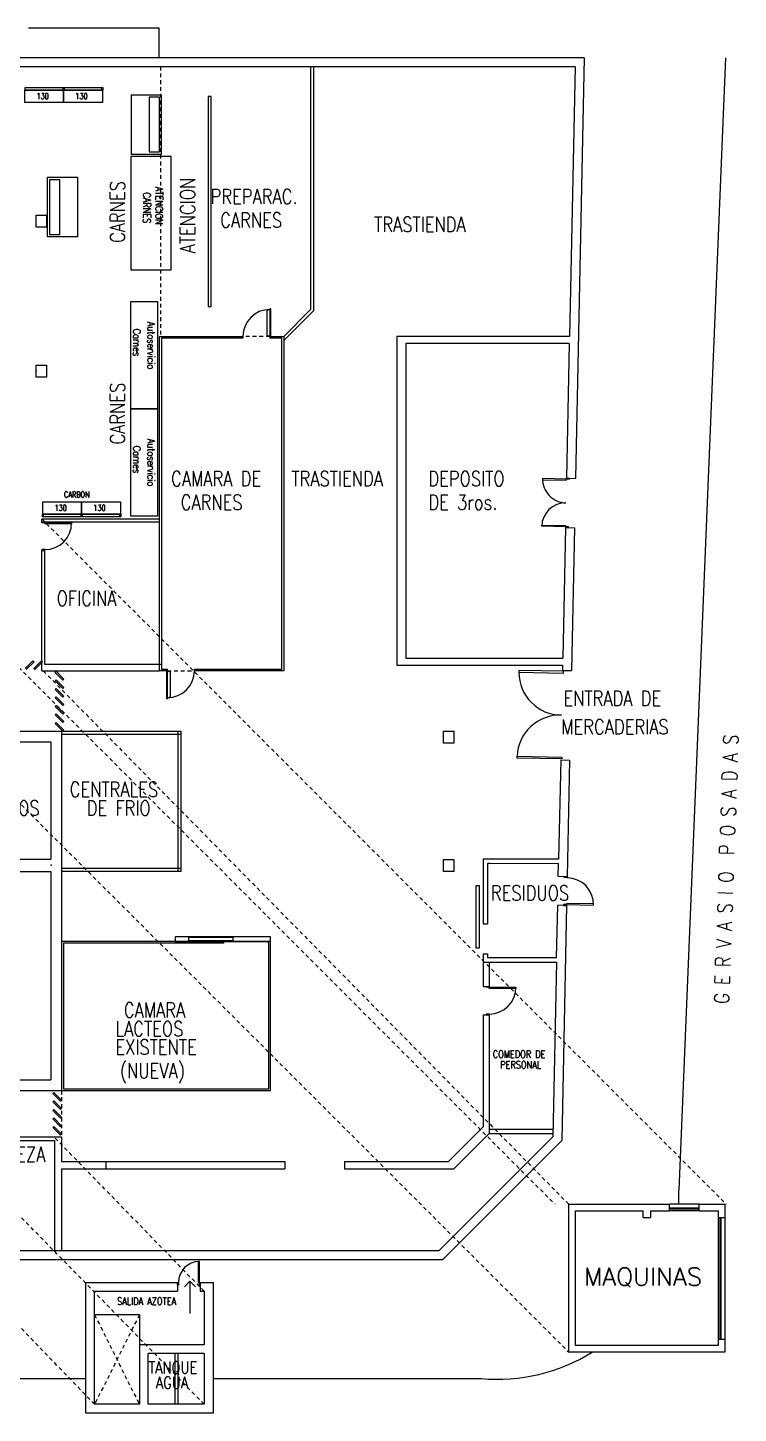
# Model space of a CAD drawing. Header units: millimetres. Extents: x -434 to 213, y 66 to 172.
# Drawn here: x -176.78 to -152.96, y 74.79 to 121.24 of the extents above; entities that cross this region are included whole.
import ezdxf

# ---------------------------------------------------------------- set-up
doc = ezdxf.new("R2010")
doc.units = ezdxf.units.MM
doc.linetypes.add('HIDDEN', pattern=[9.525, 6.35, -3.175])
doc.linetypes.add('HIDDEN2', pattern=[0.1875, 0.125, -0.0625])
for name, color, linetype in [('0_CAMARAS', 4, 'Continuous'), ('0_CARPINTERIA', 2, 'Continuous'), ('0_MUROS', 7, 'Continuous'), ('E_EXHIBIDORAS', 1, 'Continuous'), ('E_GONDOLAS', 1, 'Continuous'), ('INO-CAMARAS', 9, 'Continuous'), ('T_EQUIPAMIENTO', 5, 'Continuous'), ('T_TEXTOS', 3, 'Continuous')]:
    doc.layers.add(name, color=color, linetype=linetype)
doc.styles.add('COTAS', font='ROMANS.shx', dxfattribs={"width": 0.8})
doc.styles.add('ROMANS', font='ROMANS.SHX', dxfattribs={"width": 0.8, "height": 0.2})

msp = doc.modelspace()

# ---------------------------------------------------------------- linework, layer by layer
at = {"color": 8}
for points in [[(-158.723, 106.112), (-159.523, 106.127), (-159.524, 106.087), (-158.724, 106.072)], [(-158.623, 106.11), (-158.723, 106.112), (-158.723, 106.142), (-158.623, 106.14)], [(-176.31, 104.675), (-176.21, 104.675), (-176.21, 104.645), (-176.31, 104.645)], [(-176.21, 104.645), (-175.31, 104.645), (-175.31, 104.605), (-176.21, 104.605)], [(-158.753, 104.512), (-159.553, 104.527), (-159.553, 104.567), (-158.753, 104.552)], [(-158.653, 104.51), (-158.753, 104.512), (-158.754, 104.482), (-158.654, 104.48)], [(-176.31, 103.715), (-176.21, 103.715), (-176.21, 103.745), (-176.31, 103.745)], [(-158.797, 92.776), (-158.697, 92.774), (-158.697, 92.744), (-158.797, 92.746)], [(-158.817, 91.816), (-158.717, 91.814), (-158.716, 91.844), (-158.816, 91.846)], [(-158.716, 91.844), (-157.816, 91.825), (-157.816, 91.865), (-158.715, 91.884)], [(-161.415, 89.102), (-161.315, 89.102), (-161.315, 89.072), (-161.415, 89.072)], [(-161.315, 89.072), (-160.415, 89.072), (-160.415, 89.032), (-161.315, 89.032)], [(-161.415, 88.142), (-161.315, 88.142), (-161.315, 88.172), (-161.415, 88.172)], [(-171.026, 79.177), (-171.026, 79.877), (-171.066, 79.877), (-171.066, 79.177)], [(-171.756, 79.077), (-171.756, 79.177), (-171.726, 79.177), (-171.726, 79.077)], [(-171.026, 79.077), (-171.026, 79.177), (-170.996, 79.177), (-170.996, 79.077)]]:
    msp.add_lwpolyline(points, close=True, dxfattribs=at)
for centre, radius, start, end in [((-158.723, 106.112), 0.8, 178.9202, 268.9202), ((-158.753, 104.512), 0.8, 88.9202, 178.9202), ((-176.21, 104.645), 0.9, 270, 0), ((-158.716, 91.844), 0.9, 358.8019, 88.8019), ((-161.315, 89.072), 0.9, 270, 0), ((-171.026, 79.177), 0.7, 90, 180)]:
    msp.add_arc(centre, radius, start, end, dxfattribs=at)
at = {"layer": '0_CAMARAS', "color": 8}
for p, q in [((-172.358, 99.678), (-172.358, 110.895)), ((-172.358, 110.895), (-169.567, 110.895)), ((-169.567, 110.835), (-172.298, 110.835)), ((-172.298, 110.835), (-172.298, 99.738)), ((-169.567, 110.895), (-169.567, 110.835)), ((-168.667, 110.895), (-168.198, 110.895)), ((-168.667, 110.895), (-168.667, 110.835)), ((-168.258, 110.835), (-168.667, 110.835)), ((-168.258, 99.738), (-168.258, 110.835)), ((-168.198, 110.895), (-168.198, 99.678)), ((-172.298, 99.738), (-172.097, 99.738)), ((-172.097, 99.678), (-172.097, 99.738)), ((-171.195, 99.738), (-168.258, 99.738)), ((-171.195, 99.678), (-171.195, 99.738)), ((-168.198, 99.678), (-171.195, 99.678)), ((-178.468, 97.298), (-176.003, 97.298)), ((-176.003, 97.298), (-176.003, 93.368)), ((-179.863, 93.368), (-176.003, 93.368)), ((-179.863, 92.958), (-176.003, 92.958)), ((-176.003, 92.958), (-176.003, 85.968)), ((-168.643, 90.608), (-175.643, 90.608)), ((-175.643, 90.608), (-175.643, 85.608)), ((-168.643, 90.758), (-171.843, 90.758)), ((-171.843, 90.758), (-171.843, 90.608)), ((-171.843, 90.608), (-168.643, 90.608)), ((-169.889, 90.737), (-171.389, 90.737)), ((-171.389, 90.737), (-171.389, 90.637)), ((-171.389, 90.637), (-169.889, 90.637)), ((-170.222, 90.608), (-170.222, 90.548)), ((-169.889, 90.637), (-169.889, 90.737)), ((-168.722, 90.608), (-168.722, 90.548)), ((-168.643, 90.608), (-168.643, 90.758)), ((-168.643, 85.608), (-168.643, 90.608)), ((-170.222, 90.548), (-175.583, 90.548)), ((-175.583, 90.548), (-175.583, 85.668)), ((-168.703, 90.548), (-168.722, 90.548)), ((-168.703, 85.668), (-168.703, 90.548)), ((-177.483, 85.968), (-176.003, 85.968)), ((-175.643, 85.608), (-168.643, 85.608)), ((-175.583, 85.668), (-168.703, 85.668))]:
    msp.add_line(p, q, dxfattribs=at)
at = {"layer": '0_CARPINTERIA', "color": 8}
for p, q in [((-160.318, 99.697), (-160.319, 99.635)), ((-160.319, 99.635), (-158.821, 99.605)), ((-158.818, 99.665), (-160.318, 99.697)), ((-158.821, 99.605), (-158.818, 99.665)), ((-175.643, 97.658), (-171.651, 97.658)), ((-171.751, 97.658), (-171.751, 92.958)), ((-171.651, 97.658), (-171.651, 92.958)), ((-175.643, 97.558), (-171.651, 97.558)), ((-160.378, 96.755), (-160.377, 96.817)), ((-158.879, 96.725), (-160.378, 96.755)), ((-160.377, 96.817), (-158.879, 96.785)), ((-158.879, 96.785), (-158.879, 96.725)), ((-171.651, 93.058), (-175.643, 93.058)), ((-171.651, 92.958), (-175.643, 92.958)), ((-161.751, 92.478), (-161.645, 92.478)), ((-161.751, 90.383), (-161.751, 92.478)), ((-161.645, 92.478), (-161.645, 90.383)), ((-161.645, 90.383), (-161.751, 90.383)), ((-155.271, 81.674), (-154.271, 81.674)), ((-154.271, 81.632), (-155.271, 81.632)), ((-153.576, 81.355), (-153.576, 77.273)), ((-153.534, 77.273), (-153.534, 81.355))]:
    msp.add_line(p, q, dxfattribs=at)
for centre, start, end in [((-158.882, 99.633), 179.9237, 269.9237), ((-158.941, 96.76), 87.722, 177.722)]:
    msp.add_arc(centre, 1.437, start, end, dxfattribs=at)
at = {"layer": '0_MUROS', "color": 8}
for p, q in [((-176.751, 121.244), (-172.382, 121.244)), ((-172.382, 121.244), (-172.382, 120.235)), ((-158.133, 120.235), (-208.553, 120.235)), ((-158.433, 119.935), (-208.253, 119.935)), ((-167.298, 119.935), (-167.298, 111.795)), ((-167.198, 119.935), (-167.198, 111.754)), ((-158.433, 119.935), (-158.621, 110.895)), ((-158.133, 120.235), (-158.422, 106.135)), ((-153.396, 120.235), (-154.957, 82.268)), ((-170.628, 118.935), (-170.728, 118.935)), ((-170.728, 118.935), (-170.728, 111.895)), ((-170.628, 111.895), (-170.628, 118.935)), ((-176.498, 114.96), (-176.148, 114.96)), ((-176.498, 114.56), (-176.498, 114.96)), ((-176.148, 114.96), (-176.148, 114.56)), ((-176.148, 114.56), (-176.498, 114.56)), ((-170.728, 111.895), (-170.628, 111.895)), ((-167.298, 111.795), (-168.198, 110.895)), ((-167.198, 111.754), (-168.198, 110.754)), ((-158.621, 110.895), (-164.408, 110.895)), ((-164.408, 110.895), (-164.408, 99.868)), ((-158.626, 110.655), (-164.108, 110.655)), ((-164.108, 110.655), (-164.108, 100.108)), ((-158.626, 110.655), (-158.72, 106.141)), ((-176.498, 109.926), (-176.148, 109.926)), ((-176.498, 109.526), (-176.498, 109.926)), ((-176.148, 109.926), (-176.148, 109.526)), ((-176.148, 109.526), (-176.498, 109.526)), ((-158.735, 106.142), (-158.422, 106.135)), ((-176.31, 104.775), (-172.358, 104.775)), ((-176.31, 104.675), (-176.31, 104.775)), ((-176.31, 104.675), (-172.358, 104.675)), ((-158.754, 104.482), (-158.845, 100.108)), ((-158.754, 104.482), (-158.456, 104.476)), ((-158.456, 104.476), (-158.555, 99.689)), ((-176.31, 99.678), (-176.31, 103.715)), ((-176.31, 103.715), (-176.21, 103.715)), ((-176.21, 99.891), (-176.21, 103.715)), ((-172.31, 99.891), (-176.21, 99.891)), ((-164.108, 100.108), (-158.845, 100.108)), ((-176.31, 99.678), (-172.358, 99.678)), ((-172.095, 99.678), (-172.358, 99.678)), ((-164.408, 99.868), (-158.85, 99.868)), ((-158.85, 99.868), (-158.854, 99.696)), ((-158.854, 99.696), (-158.555, 99.689)), ((-178.468, 97.658), (-175.643, 97.658)), ((-175.643, 97.658), (-175.643, 85.608)), ((-162.843, 97.658), (-162.493, 97.658)), ((-162.843, 97.258), (-162.843, 97.658)), ((-162.493, 97.658), (-162.493, 97.258)), ((-162.493, 97.258), (-162.843, 97.258)), ((-158.916, 96.696), (-158.985, 93.368)), ((-158.916, 96.696), (-158.616, 96.69)), ((-158.616, 96.69), (-158.697, 92.774)), ((-162.843, 93.358), (-162.493, 93.358)), ((-162.843, 92.958), (-162.843, 93.358)), ((-162.493, 92.958), (-162.843, 92.958)), ((-162.493, 93.358), (-162.493, 92.958)), ((-161.289, 93.368), (-161.515, 93.368)), ((-161.515, 93.368), (-161.515, 91.194)), ((-161.289, 93.218), (-161.365, 93.218)), ((-161.365, 93.218), (-161.365, 91.194)), ((-158.985, 93.368), (-161.289, 93.365)), ((-158.988, 93.218), (-161.289, 93.215)), ((-158.997, 92.78), (-158.988, 93.218)), ((-158.697, 92.774), (-158.997, 92.78)), ((-159.051, 90.068), (-159.016, 91.82)), ((-158.717, 91.814), (-159.016, 91.82)), ((-158.717, 91.814), (-158.879, 83.935)), ((-161.515, 91.194), (-161.365, 91.194)), ((-161.515, 90.194), (-161.515, 89.918)), ((-161.515, 90.194), (-161.365, 90.194)), ((-161.365, 90.194), (-161.365, 90.068)), ((-161.515, 89.918), (-159.057, 89.918)), ((-161.515, 89.918), (-161.515, 89.102)), ((-161.365, 90.068), (-159.051, 90.068)), ((-161.315, 89.918), (-161.315, 89.102)), ((-159.057, 89.918), (-159.179, 84.059)), ((-161.515, 89.102), (-161.315, 89.102)), ((-161.515, 88.142), (-161.515, 84.39)), ((-161.515, 88.142), (-161.315, 88.142)), ((-161.315, 88.142), (-161.315, 84.166)), ((-177.483, 85.608), (-175.643, 85.608)), ((-162.677, 83.228), (-161.515, 84.39)), ((-161.315, 84.166), (-162.493, 82.988)), ((-161.315, 84.316), (-159.173, 84.316)), ((-161.315, 84.166), (-159.176, 84.166)), ((-179.452, 84.058), (-175.643, 84.058)), ((-179.452, 83.938), (-175.883, 83.938)), ((-175.883, 83.938), (-175.883, 80.248)), ((-175.643, 84.058), (-175.643, 83.228)), ((-162.99, 80.248), (-159.179, 84.059)), ((-158.879, 83.935), (-162.866, 79.948)), ((-175.643, 83.228), (-174.163, 83.228)), ((-174.163, 83.228), (-168.163, 83.228)), ((-174.163, 83.228), (-174.163, 82.988)), ((-174.163, 83.228), (-174.163, 82.988)), ((-168.163, 83.228), (-168.163, 82.988)), ((-168.163, 83.228), (-168.163, 82.988)), ((-166.163, 83.228), (-162.677, 83.228)), ((-166.163, 83.228), (-166.163, 82.988)), ((-166.163, 83.228), (-166.163, 82.988)), ((-175.643, 82.988), (-174.163, 82.988)), ((-175.643, 82.988), (-175.643, 80.248)), ((-174.163, 82.988), (-168.163, 82.988)), ((-166.163, 82.988), (-162.493, 82.988)), ((-158.644, 76.834), (-158.644, 81.794)), ((-158.644, 81.794), (-155.271, 81.794)), ((-155.271, 81.574), (-155.271, 81.794)), ((-154.271, 81.794), (-155.271, 81.794)), ((-154.271, 81.794), (-153.414, 81.794)), ((-154.271, 81.574), (-154.271, 81.794)), ((-153.414, 81.794), (-153.414, 81.355)), ((-158.424, 77.054), (-158.424, 81.574)), ((-158.424, 81.574), (-156.149, 81.574)), ((-156.149, 81.355), (-156.149, 81.574)), ((-156.149, 81.355), (-155.909, 81.355)), ((-155.909, 81.574), (-155.271, 81.574)), ((-155.909, 81.574), (-155.909, 81.355)), ((-154.271, 81.574), (-155.271, 81.574)), ((-154.271, 81.574), (-153.634, 81.574)), ((-153.634, 81.574), (-153.634, 81.355)), ((-153.634, 81.355), (-153.414, 81.355)), ((-153.634, 81.355), (-153.634, 77.273)), ((-153.414, 81.355), (-153.414, 77.273)), ((-181.883, 80.248), (-162.99, 80.248)), ((-181.883, 79.948), (-162.866, 79.948)), ((-174.838, 74.787), (-174.838, 79.177)), ((-174.838, 79.177), (-171.756, 79.177)), ((-171.756, 79.177), (-171.756, 78.877)), ((-171.342, 79.213), (-171.53, 79.025)), ((-171.342, 79.213), (-171.342, 78.134)), ((-171.342, 79.213), (-171.154, 79.025)), ((-170.996, 79.177), (-170.568, 79.177)), ((-170.996, 79.177), (-170.996, 78.877)), ((-170.568, 79.177), (-170.568, 74.787)), ((-174.538, 75.087), (-174.538, 78.877)), ((-174.538, 78.877), (-171.756, 78.877)), ((-170.996, 78.877), (-170.868, 78.877)), ((-170.868, 78.877), (-170.868, 77.087)), ((-173.038, 78.087), (-174.538, 78.087)), ((-173.038, 78.087), (-173.038, 77.087)), ((-153.634, 77.273), (-153.634, 77.054)), ((-153.634, 77.273), (-153.414, 77.273)), ((-153.414, 77.273), (-153.414, 76.834)), ((-173.038, 77.087), (-173.038, 75.087)), ((-170.868, 77.087), (-173.038, 77.087)), ((-170.868, 76.787), (-172.738, 76.787)), ((-172.738, 75.087), (-172.738, 76.787)), ((-171.853, 76.787), (-171.853, 75.087)), ((-171.753, 76.787), (-171.753, 75.087)), ((-170.868, 76.787), (-170.868, 75.087)), ((-153.414, 76.834), (-158.644, 76.834)), ((-153.634, 77.054), (-158.424, 77.054)), ((-206.559, 75.948), (-174.838, 75.948)), ((-170.568, 75.948), (-161.586, 75.948)), ((-173.038, 75.087), (-174.538, 75.087)), ((-170.868, 75.087), (-172.738, 75.087)), ((-170.568, 74.787), (-174.838, 74.787))]:
    msp.add_line(p, q, dxfattribs=at)
at = {"layer": '0_MUROS', "color": 8, "linetype": 'HIDDEN', "ltscale": 0.02}
for p, q in [((-172.328, 119.935), (-172.328, 110.895)), ((-182.053, 104.775), (-159.106, 81.794)), ((-176.31, 104.775), (-153.364, 81.794)), ((-181.488, 99.678), (-158.644, 76.834)), ((-176.258, 99.678), (-158.644, 81.794)), ((-175.643, 85.608), (-175.643, 84.058)), ((-170.868, 75.087), (-179.523, 83.938)), ((-170.868, 78.877), (-175.883, 84.038)), ((-174.163, 83.228), (-174.163, 83.228)), ((-168.163, 83.228), (-168.163, 83.228)), ((-166.163, 83.228), (-166.163, 83.228)), ((-174.163, 82.988), (-174.163, 82.988)), ((-168.163, 82.988), (-168.163, 82.988)), ((-166.163, 82.988), (-166.163, 82.988)), ((-174.538, 75.087), (-179.523, 80.248)), ((-173.038, 78.087), (-174.538, 75.087)), ((-174.538, 78.087), (-173.038, 75.087))]:
    msp.add_line(p, q, dxfattribs=at)
at = {"layer": '0_MUROS', "color": 8}
for start, end in [(357.7052, 2.1463), (265.1118, 301.6333)]:
    msp.add_arc((-161.065, 82.039), 6.113, start, end, dxfattribs=at)
for p in [(-176.498, 109.726), (-175.993, 93.168)]:
    msp.add_point(p, dxfattribs=at)
at = {"layer": 'E_EXHIBIDORAS', "color": 8}
for p, q in [((-171.975, 116.924), (-173.321, 116.924)), ((-173.321, 116.924), (-173.321, 113.124)), ((-171.975, 113.124), (-171.975, 116.924)), ((-173.321, 113.124), (-171.975, 113.124)), ((-176.862, 99.756), (-176.604, 100.014)), ((-176.569, 99.98), (-176.827, 99.721)), ((-176.604, 100.014), (-176.569, 99.98)), ((-176.576, 99.756), (-176.318, 100.014)), ((-176.284, 99.98), (-176.542, 99.721)), ((-176.318, 100.014), (-176.284, 99.98)), ((-176.542, 99.721), (-176.576, 99.756)), ((-175.862, 99.63), (-175.827, 99.665)), ((-175.604, 99.372), (-175.862, 99.63)), ((-175.827, 99.665), (-175.569, 99.406)), ((-175.862, 99.345), (-175.827, 99.379)), ((-175.604, 99.086), (-175.862, 99.345)), ((-175.862, 99.059), (-175.827, 99.094)), ((-175.604, 98.801), (-175.862, 99.059)), ((-175.827, 99.379), (-175.569, 99.121)), ((-175.827, 99.094), (-175.569, 98.835)), ((-175.569, 99.406), (-175.604, 99.372)), ((-175.569, 99.121), (-175.604, 99.086)), ((-175.862, 98.774), (-175.827, 98.808)), ((-175.604, 98.515), (-175.862, 98.774)), ((-175.862, 98.488), (-175.827, 98.523)), ((-175.827, 98.808), (-175.569, 98.55)), ((-175.827, 98.523), (-175.569, 98.265)), ((-175.569, 98.835), (-175.604, 98.801)), ((-175.569, 98.55), (-175.604, 98.515)), ((-175.604, 98.23), (-175.862, 98.488)), ((-175.862, 98.203), (-175.827, 98.237)), ((-175.604, 97.945), (-175.862, 98.203)), ((-175.827, 98.237), (-175.569, 97.979)), ((-175.569, 98.265), (-175.604, 98.23)), ((-175.862, 97.917), (-175.827, 97.952)), ((-175.604, 97.659), (-175.862, 97.917)), ((-175.827, 97.952), (-175.569, 97.694)), ((-175.569, 97.979), (-175.604, 97.945)), ((-175.569, 97.694), (-175.604, 97.659)), ((-175.937, 85.51), (-175.903, 85.545)), ((-175.679, 85.252), (-175.937, 85.51)), ((-175.903, 85.545), (-175.645, 85.287)), ((-175.937, 85.225), (-175.903, 85.259)), ((-175.679, 84.967), (-175.937, 85.225)), ((-175.903, 85.259), (-175.645, 85.001)), ((-175.645, 85.287), (-175.679, 85.252)), ((-175.937, 84.939), (-175.903, 84.974)), ((-175.679, 84.681), (-175.937, 84.939)), ((-175.937, 84.654), (-175.903, 84.689)), ((-175.679, 84.396), (-175.937, 84.654)), ((-175.903, 84.974), (-175.645, 84.716)), ((-175.903, 84.689), (-175.645, 84.43)), ((-175.645, 85.001), (-175.679, 84.967)), ((-175.645, 84.716), (-175.679, 84.681)), ((-175.937, 84.369), (-175.903, 84.403)), ((-175.679, 84.11), (-175.937, 84.369)), ((-175.903, 84.403), (-175.645, 84.145)), ((-175.645, 84.43), (-175.679, 84.396)), ((-175.645, 84.145), (-175.679, 84.11))]:
    msp.add_line(p, q, dxfattribs=at)
at = {"layer": 'E_GONDOLAS', "color": 8}
for p, q in [((-173.302, 116.993), (-173.302, 118.993)), ((-173.302, 118.993), (-172.302, 118.993)), ((-172.302, 118.993), (-172.302, 116.993)), ((-172.367, 118.917), (-172.715, 118.917)), ((-172.715, 118.917), (-172.715, 117.084)), ((-172.367, 117.084), (-172.367, 118.917)), ((-172.715, 117.084), (-172.367, 117.084)), ((-172.302, 116.993), (-173.302, 116.993)), ((-176.116, 114.237), (-176.116, 116.237)), ((-176.116, 116.237), (-175.116, 116.237)), ((-176.051, 116.146), (-176.051, 114.313)), ((-175.703, 116.146), (-176.051, 116.146)), ((-175.703, 114.313), (-175.703, 116.146)), ((-175.116, 116.237), (-175.116, 114.237)), ((-176.051, 114.313), (-175.703, 114.313)), ((-175.116, 114.237), (-176.116, 114.237)), ((-173.328, 112.066), (-172.428, 112.066)), ((-173.328, 108.466), (-173.328, 112.066)), ((-172.428, 112.066), (-172.428, 108.466)), ((-172.428, 108.466), (-173.328, 108.466)), ((-173.328, 108.466), (-172.428, 108.466)), ((-173.328, 104.866), (-173.328, 108.466)), ((-172.428, 108.466), (-172.428, 104.866)), ((-172.428, 104.866), (-173.328, 104.866))]:
    msp.add_line(p, q, dxfattribs=at)
for points in [[(-176.878, 119.155), (-175.578, 119.155), (-175.578, 118.735), (-176.878, 118.735)], [(-176.863, 119.245), (-175.593, 119.245), (-175.593, 119.155), (-176.863, 119.155)], [(-175.593, 119.245), (-175.563, 119.245), (-175.563, 119.155), (-175.593, 119.155)], [(-175.593, 119.245), (-175.563, 119.245), (-175.563, 119.155), (-175.593, 119.155)], [(-175.578, 119.155), (-174.278, 119.155), (-174.278, 118.735), (-175.578, 118.735)], [(-175.563, 119.245), (-174.293, 119.245), (-174.293, 119.155), (-175.563, 119.155)], [(-174.293, 119.245), (-174.263, 119.245), (-174.263, 119.155), (-174.293, 119.155)], [(-174.975, 104.93), (-176.275, 104.93), (-176.275, 105.35), (-174.975, 105.35)], [(-173.675, 104.93), (-174.975, 104.93), (-174.975, 105.35), (-173.675, 105.35)], [(-176.26, 104.84), (-176.29, 104.84), (-176.29, 104.93), (-176.26, 104.93)], [(-174.99, 104.84), (-176.26, 104.84), (-176.26, 104.93), (-174.99, 104.93)], [(-174.96, 104.84), (-174.99, 104.84), (-174.99, 104.93), (-174.96, 104.93)], [(-174.96, 104.84), (-174.99, 104.84), (-174.99, 104.93), (-174.96, 104.93)], [(-173.69, 104.84), (-174.96, 104.84), (-174.96, 104.93), (-173.69, 104.93)], [(-173.66, 104.84), (-173.69, 104.84), (-173.69, 104.93), (-173.66, 104.93)]]:
    msp.add_lwpolyline(points, close=True, dxfattribs=at)
at = {"layer": 'INO-CAMARAS', "color": 8}
for p, q in [((-168.767, 111.775), (-168.667, 111.795)), ((-168.767, 111.775), (-168.767, 110.935)), ((-168.767, 110.935), (-168.667, 110.915)), ((-171.995, 99.638), (-172.095, 99.658)), ((-171.995, 98.798), (-171.995, 99.638)), ((-171.995, 98.798), (-172.095, 98.778))]:
    msp.add_line(p, q, dxfattribs=at)
at = {"layer": 'INO-CAMARAS', "color": 8, "linetype": 'HIDDEN2'}
for p, q in [((-168.667, 110.895), (-169.567, 110.895)), ((-172.095, 99.678), (-171.195, 99.678))]:
    msp.add_line(p, q, dxfattribs=at)
at = {"layer": 'INO-CAMARAS', "color": 8}
for points in [[(-168.667, 110.895), (-168.637, 110.895), (-168.637, 111.815), (-168.667, 111.815)], [(-172.095, 99.678), (-172.125, 99.678), (-172.125, 98.758), (-172.095, 98.758)]]:
    msp.add_lwpolyline(points, close=True, dxfattribs=at)
for centre, start, end in [((-168.667, 110.895), 90, 180), ((-172.095, 99.678), 270, 0)]:
    msp.add_arc(centre, 0.9, start, end, dxfattribs=at)

# ---------------------------------------------------------------- texts
at = {"layer": '0_MUROS', "color": 8, "width": 0.8}
for s, height, style, p in [('130', 0.2, 'COTAS', (-176.484, 118.85)), ('130', 0.2, 'COTAS', (-175.184, 118.85)), ('PREPARAC.', 0.5, 'ROMANS', (-170.651, 115.336)), ('CARNES', 0.5, 'ROMANS', (-170.329, 114.544)), ('TRASTIENDA', 0.5, 'ROMANS', (-165.169, 114.398)), ('CAMARA DE', 0.5, 'ROMANS', (-171.975, 105.874)), ('TRASTIENDA', 0.5, 'ROMANS', (-167.942, 105.874)), ('DEPOSITO', 0.5, 'ROMANS', (-163.351, 105.874)), ('CARBON', 0.2, 'COTAS', (-175.566, 105.493)), ('CARNES', 0.5, 'ROMANS', (-171.653, 105.082)), ('DE 3ros.', 0.5, 'ROMANS', (-163.351, 105.082)), ('130', 0.2, 'COTAS', (-175.881, 105.045)), ('130', 0.2, 'COTAS', (-174.581, 105.045)), ('OFICINA', 0.5, 'ROMANS', (-175.811, 101.86)), ('ENTRADA DE', 0.5, 'ROMANS', (-158.823, 98.509)), ('MERCADERIAS', 0.5, 'ROMANS', (-158.897, 97.554)), ('CENTRALES', 0.5, 'ROMANS', (-175.374, 95.455)), ('CONGELADOS', 0.5, 'ROMANS', (-179.86, 94.828)), ('DE FRIO', 0.5, 'ROMANS', (-174.802, 94.828)), ('RESIDUOS', 0.5, 'ROMANS', (-161.255, 91.982)), ('CAMARA', 0.5, 'ROMANS', (-173.559, 88.057)), ('LACTEOS', 0.5, 'ROMANS', (-173.842, 87.429)), ('EXISTENTE', 0.5, 'ROMANS', (-173.842, 86.815)), ('COMEDOR DE', 0.25, 'ROMANS', (-161.191, 86.7)), ('(NUEVA)', 0.5, 'ROMANS', (-173.689, 86.022)), ('PERSONAL', 0.25, 'ROMANS', (-160.942, 86.346)), ('LIMPIEZA', 0.5, 'ROMANS', (-178.502, 83.222)), ('SALIDA AZOTEA', 0.25, 'ROMANS', (-173.785, 78.419)), ('TANQUE', 0.4, 'ROMANS', (-172.73, 76.119)), ('AGUA', 0.4, 'ROMANS', (-172.484, 75.613))]:
    msp.add_text(s, height=height, dxfattribs=dict(at, style=style)).set_placement(p)
at = {"layer": '0_MUROS', "color": 8, "style": 'ROMANS', "width": 0.8}
for s, rotation, p in [('ATENCION', 90, (-171.172, 113.682)), ('CARNES', 90, (-173.521, 114.032)), ('CARNES', 90, (-173.521, 107.272)), ('G E R V A S I O  P O S A D A S', 88, (-153.273, 88.509))]:
    msp.add_text(s, height=0.5, rotation=rotation, dxfattribs=at).set_placement(p)
at = {"layer": 'T_EQUIPAMIENTO', "color": 8, "style": 'ROMANS', "width": 0.8}
for s, p in [('CARNES', (-172.909, 115.72)), ('ATENCION', (-172.497, 115.908)), ('Carnes', (-173.246, 111.147)), ('Autoservicio', (-172.766, 111.379)), ('Autoservicio', (-172.766, 107.455)), ('Carnes', (-173.246, 107.223))]:
    msp.add_text(s, height=0.25, rotation=270, dxfattribs=at).set_placement(p)
at = {"layer": 'T_TEXTOS', "color": 8, "style": 'ROMANS'}
msp.add_text('MAQUINAS', height=0.6, dxfattribs=at).set_placement((-158.134, 79.069))

doc.saveas('drawing.dxf')
